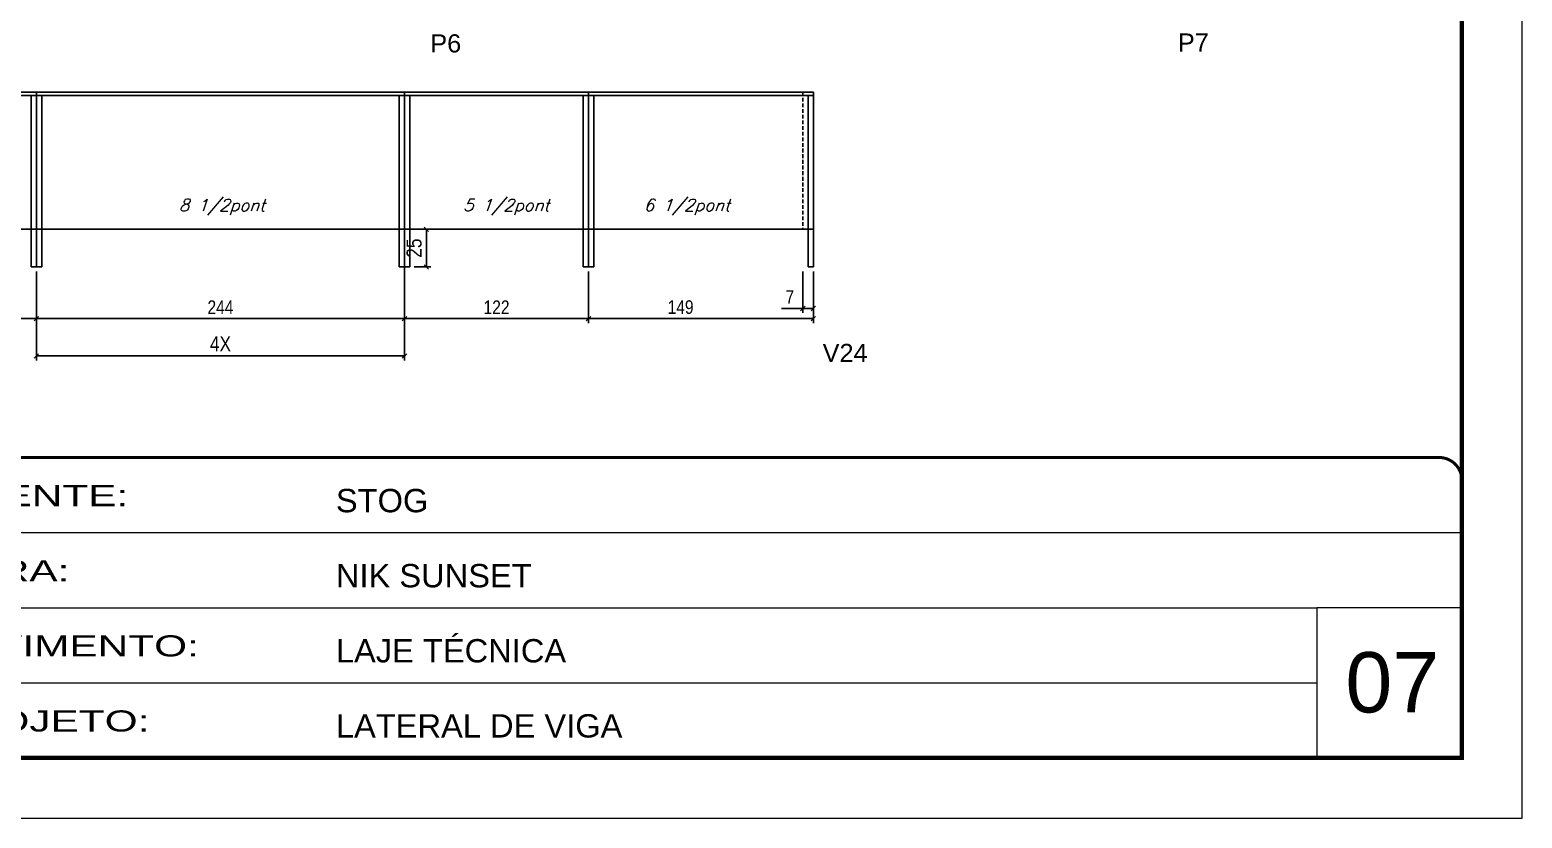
# Model space of a CAD drawing. Extents: x -10448 to -1189, y -11772 to 17235.
# Drawn here: x -6769 to -5780, y 14646 to 15169 of the extents above; entities that cross this region are included whole.
import ezdxf

# ---------------------------------------------------------------- set-up
doc = ezdxf.new("R2010")
doc.units = 0
for name, pattern in [('CONTINUO', [0]), ('DASHED', [0.75, 0.5, -0.25]), ('HIDDEN', [0.375, 0.25, -0.125])]:
    doc.linetypes.add(name, pattern=pattern)
for name, color, linetype in [('5', 5, 'Continuous'), ('COTA', 241, 'Continuous'), ('Painéis', 200, 'Continuous'), ('SARR_2.2x7', 40, 'Continuous'), ('SARR_3.5x7', 81, 'Continuous'), ('texto', 7, 'Continuous')]:
    doc.layers.add(name, color=color, linetype=linetype)
for name, color, linetype, lineweight in [('CARIMBO', 255, 'Continuous', 9), ('Folhas', 255, 'Continuous', 9), ('SARRAFO DE PRESSAO', 251, 'DASHED', 9)]:
    doc.layers.add(name, color=color, linetype=linetype, lineweight=lineweight)
doc.styles.add('ARIAL', font='arial.ttf')
doc.styles.add('COTA TECNICA', font='techl___.ttf', dxfattribs={"height": 10})
doc.styles.add('COTA TECNICA-50', font='techl___.ttf', dxfattribs={"height": 9})
doc.styles.add('Romans', font='romans.shx')
doc.styles.get("Standard").update_dxf_attribs({"font": 'arial.ttf'})
doc.styles.add('Tecnologia', font='')
doc.styles.get('Tecnologia').set_extended_font_data('Forgotten Futurist')
doc.dimstyles.new('COTA PAINEL-50', dxfattribs={"dimtxt": 9, "dimasz": 3, "dimexe": 3, "dimexo": 3, "dimgap": 3, "dimtad": 1, "dimdec": 1, "dimzin": 12, "dimdsep": 46, "dimtxsty": 'COTA TECNICA-50', "dimblk1": 'OBLIQUE', "dimblk2": 'OBLIQUE', "dimsah": 1, "dimcen": 0.9, "dimclrd": 4, "dimclre": 4, "dimclrt": 240, "dimadec": 1, "dimazin": 3, "dimtfac": 1, "dimtdec": 1, "dimtmove": 0, "dimatfit": 3, "dimfxl": 1, "dimtolj": 1, "dimtzin": 12, "dimarcsym": 0})
doc.dimstyles.new('PAINEL', dxfattribs={"dimtxt": 10, "dimasz": 3, "dimexe": 3, "dimexo": 3, "dimgap": 3, "dimtad": 1, "dimdec": 1, "dimzin": 12, "dimdsep": 46, "dimtxsty": 'COTA TECNICA', "dimblk1": 'OBLIQUE', "dimblk2": 'OBLIQUE', "dimsah": 1, "dimcen": 0.9, "dimclrd": 4, "dimclre": 4, "dimclrt": 240, "dimadec": 1, "dimazin": 3, "dimtfac": 1, "dimtdec": 1, "dimtmove": 0, "dimatfit": 3, "dimfxl": 1, "dimtolj": 1, "dimtzin": 12, "dimarcsym": 0})

# ---------------------------------------------------------------- blocks, each defined once
blk = doc.blocks.new('9999999999')
at = {"color": 30, "linetype": 'CONTINUO'}
for p, q in [((98564.56, 34379.64), (99583.98, 34379.64)), ((98564.56, 34329.83), (99487.98, 34329.83)), ((99583.98, 34329.83), (99487.98, 34329.83)), ((99487.98, 34329.83), (99487.98, 34230.21)), ((98564.56, 34280.02), (99487.98, 34280.02))]:
    blk.add_line(p, q, dxfattribs=at)
at = {"color": 30, "linetype": 'CONTINUO', "const_width": 2}
blk.add_lwpolyline([(99583.98, 34230.21), (99583.98, 34414.45, 0.414214), (99568.98, 34429.45), (98228.98, 34429.45, 0.414214), (98213.98, 34414.45), (98213.98, 34245.21, 0.414214), (98228.98, 34230.21), (99583.98, 34230.21)], format="xyb", dxfattribs=at)
at = {"layer": 'Folhas'}
blk.add_lwpolyline([(98138.98, 34190.21), (99623.98, 34190.21), (99623.98, 35240.21), (98138.98, 35240.21)], close=True, dxfattribs=at)
at = {"layer": 'Folhas', "color": 30, "const_width": 3}
blk.add_lwpolyline([(98213.98, 34230.21), (99583.98, 34230.21), (99583.98, 35200.21), (98213.98, 35200.21)], close=True, dxfattribs=at)
at = {"color": 7, "linetype": 'Continuous', "ltscale": 5, "style": 'ARIAL'}
for s, height, p in [('STOG', 15.483, (98837.68, 34393.13)), ('NIK SUNSET', 15.483, (98837.68, 34343.32)), ('LAJE TÉCNICA', 15.4829, (98837.68, 34293.51)), ('LATERAL DE VIGA', 15.4829, (98837.68, 34243.7))]:
    blk.add_text(s, height=height, dxfattribs=at).set_placement(p)
at = {"layer": 'Folhas', "color": 7, "style": 'Tecnologia', "width": 1.5}
for s, p in [('CLIENTE:', (98573.65, 34397.17)), ('OBRA:', (98573.65, 34347.31)), ('PAVIMENTO:', (98573.65, 34297.5)), ('PROJETO:', (98573.65, 34247.69))]:
    blk.add_text(s, height=14, dxfattribs=at).set_placement(p)
blk = doc.blocks.new('_Oblique')
at = {"color": 0, "linetype": 'ByBlock', "lineweight": -2}
blk.add_line((-0.5, -0.5), (0.5, 0.5), dxfattribs=at)
blk = doc.blocks.new('*D61')
at = {"layer": 'COTA', "color": 4, "linetype": 'ByBlock', "lineweight": -2, "transparency": 16777216}
for p, q in [((-6520.59, 15008.27), (-6520.59, 14974.02)), ((-6398.59, 15008.27), (-6398.59, 14974.02)), ((-6398.59, 14977.02), (-6520.59, 14977.02))]:
    blk.add_line(p, q, dxfattribs=at)
at = {"layer": 'Defpoints', "color": 0, "linetype": 'ByBlock', "transparency": 16777216}
for p in [(-6520.59, 15011.27), (-6398.59, 15011.27), (-6520.59, 14977.02)]:
    blk.add_point(p, dxfattribs=at)
at = {"layer": 'COTA', "color": 4, "linetype": 'ByBlock', "lineweight": -2, "transparency": 16777216, "xscale": 3, "yscale": 3, "zscale": 3, "rotation": 180}
blk.add_blockref('_Oblique', (-6520.59, 14977.02), dxfattribs=at)
at = {"layer": 'COTA', "color": 4, "linetype": 'ByBlock', "lineweight": -2, "transparency": 16777216, "xscale": 3, "yscale": 3, "zscale": 3}
blk.add_blockref('_Oblique', (-6398.59, 14977.02), dxfattribs=at)
at = {"layer": 'COTA', "color": 240, "linetype": 'ByBlock', "transparency": 16777216, "insert": (-6459.59, 14984.57), "char_height": 9, "attachment_point": 5, "style": 'COTA TECNICA-50'}
blk.add_mtext('\\A1;122', dxfattribs=at)
blk = doc.blocks.new('*D62')
at = {"layer": 'COTA', "color": 4, "linetype": 'ByBlock', "lineweight": -2, "transparency": 16777216}
for p, q in [((-6398.59, 15008.27), (-6398.59, 14974.02)), ((-6249.59, 15008.27), (-6249.59, 14974.02)), ((-6398.59, 14977.02), (-6249.59, 14977.02))]:
    blk.add_line(p, q, dxfattribs=at)
at = {"layer": 'Defpoints', "color": 0, "linetype": 'ByBlock', "transparency": 16777216}
for p in [(-6398.59, 15011.27), (-6249.59, 15011.27), (-6249.59, 14977.02)]:
    blk.add_point(p, dxfattribs=at)
at = {"layer": 'COTA', "color": 4, "linetype": 'ByBlock', "lineweight": -2, "transparency": 16777216, "xscale": 3, "yscale": 3, "zscale": 3, "rotation": 180}
blk.add_blockref('_Oblique', (-6398.59, 14977.02), dxfattribs=at)
at = {"layer": 'COTA', "color": 4, "linetype": 'ByBlock', "lineweight": -2, "transparency": 16777216, "xscale": 3, "yscale": 3, "zscale": 3}
blk.add_blockref('_Oblique', (-6249.59, 14977.02), dxfattribs=at)
at = {"layer": 'COTA', "color": 240, "linetype": 'ByBlock', "transparency": 16777216, "insert": (-6337.59, 14984.61), "char_height": 9, "attachment_point": 5, "style": 'COTA TECNICA-50'}
blk.add_mtext('\\A1;149', dxfattribs=at)
blk = doc.blocks.new('*D63')
at = {"layer": 'COTA', "color": 4, "linetype": 'ByBlock', "lineweight": -2, "transparency": 16777216}
for p, q in [((-6764.59, 15008.27), (-6764.59, 14974.02)), ((-6520.59, 15008.27), (-6520.59, 14974.02)), ((-6764.59, 14977.02), (-6520.59, 14977.02))]:
    blk.add_line(p, q, dxfattribs=at)
at = {"layer": 'Defpoints', "color": 0, "linetype": 'ByBlock', "transparency": 16777216}
for p in [(-6764.59, 15011.27), (-6520.59, 15011.27), (-6520.59, 14977.02)]:
    blk.add_point(p, dxfattribs=at)
at = {"layer": 'COTA', "color": 4, "linetype": 'ByBlock', "lineweight": -2, "transparency": 16777216, "xscale": 3, "yscale": 3, "zscale": 3, "rotation": 180}
blk.add_blockref('_Oblique', (-6764.59, 14977.02), dxfattribs=at)
at = {"layer": 'COTA', "color": 4, "linetype": 'ByBlock', "lineweight": -2, "transparency": 16777216, "xscale": 3, "yscale": 3, "zscale": 3}
blk.add_blockref('_Oblique', (-6520.59, 14977.02), dxfattribs=at)
at = {"layer": 'COTA', "color": 240, "linetype": 'ByBlock', "transparency": 16777216, "insert": (-6642.59, 14984.58), "char_height": 9, "attachment_point": 5, "style": 'COTA TECNICA-50'}
blk.add_mtext('\\A1;244', dxfattribs=at)
blk = doc.blocks.new('*D64')
at = {"layer": 'COTA', "color": 4, "linetype": 'ByBlock', "lineweight": -2, "transparency": 16777216}
for p, q in [((-7008.59, 15033.27), (-7008.59, 14974.02)), ((-6764.59, 15008.27), (-6764.59, 14974.02)), ((-7008.59, 14977.02), (-6764.59, 14977.02))]:
    blk.add_line(p, q, dxfattribs=at)
at = {"layer": 'Defpoints', "color": 0, "linetype": 'ByBlock', "transparency": 16777216}
for p in [(-7008.59, 15036.27), (-6764.59, 15011.27), (-6764.59, 14977.02)]:
    blk.add_point(p, dxfattribs=at)
at = {"layer": 'COTA', "color": 4, "linetype": 'ByBlock', "lineweight": -2, "transparency": 16777216, "xscale": 3, "yscale": 3, "zscale": 3, "rotation": 180}
blk.add_blockref('_Oblique', (-7008.59, 14977.02), dxfattribs=at)
at = {"layer": 'COTA', "color": 4, "linetype": 'ByBlock', "lineweight": -2, "transparency": 16777216, "xscale": 3, "yscale": 3, "zscale": 3}
blk.add_blockref('_Oblique', (-6764.59, 14977.02), dxfattribs=at)
at = {"layer": 'COTA', "color": 240, "linetype": 'ByBlock', "transparency": 16777216, "insert": (-6886.59, 14984.58), "char_height": 9, "attachment_point": 5, "style": 'COTA TECNICA-50'}
blk.add_mtext('\\A1;244', dxfattribs=at)
blk = doc.blocks.new('*D65')
at = {"layer": 'COTA', "color": 4, "linetype": 'ByBlock', "lineweight": -2, "transparency": 16777216}
for p, q in [((-6256.59, 15008.27), (-6256.59, 14980.8)), ((-6249.59, 15008.27), (-6249.59, 14980.8)), ((-6256.59, 14983.8), (-6270.74, 14983.8)), ((-6249.59, 14983.8), (-6256.59, 14983.8))]:
    blk.add_line(p, q, dxfattribs=at)
at = {"layer": 'Defpoints', "color": 0, "linetype": 'ByBlock', "transparency": 16777216}
for p in [(-6256.59, 15011.27), (-6249.59, 15011.27), (-6256.59, 14983.8)]:
    blk.add_point(p, dxfattribs=at)
at = {"layer": 'COTA', "color": 4, "linetype": 'ByBlock', "lineweight": -2, "transparency": 16777216, "xscale": 3, "yscale": 3, "zscale": 3, "rotation": 180}
blk.add_blockref('_Oblique', (-6256.59, 14983.8), dxfattribs=at)
at = {"layer": 'COTA', "color": 4, "linetype": 'ByBlock', "lineweight": -2, "transparency": 16777216, "xscale": 3, "yscale": 3, "zscale": 3}
blk.add_blockref('_Oblique', (-6249.59, 14983.8), dxfattribs=at)
at = {"layer": 'COTA', "color": 240, "linetype": 'ByBlock', "transparency": 16777216, "insert": (-6265.17, 14991.37), "char_height": 9, "attachment_point": 5, "style": 'COTA TECNICA-50'}
blk.add_mtext('\\A1;7', dxfattribs=at)
blk = doc.blocks.new('*D79')
at = {"layer": 'COTA', "color": 4, "lineweight": -2, "transparency": 16777216}
for p, q in [((-6520.59, 15033.27), (-6520.59, 14949.25)), ((-6764.59, 15008.27), (-6764.59, 14949.25)), ((-6520.59, 14952.25), (-6764.59, 14952.25))]:
    blk.add_line(p, q, dxfattribs=at)
at = {"layer": 'Defpoints', "color": 0, "transparency": 16777216}
for p in [(-6520.59, 15036.27), (-6764.59, 15011.27), (-6764.59, 14952.25)]:
    blk.add_point(p, dxfattribs=at)
at = {"layer": 'COTA', "color": 4, "lineweight": -2, "transparency": 16777216, "xscale": 3, "yscale": 3, "zscale": 3, "rotation": 180}
blk.add_blockref('_Oblique', (-6764.59, 14952.25), dxfattribs=at)
at = {"layer": 'COTA', "color": 4, "lineweight": -2, "transparency": 16777216, "xscale": 3, "yscale": 3, "zscale": 3}
blk.add_blockref('_Oblique', (-6520.59, 14952.25), dxfattribs=at)
at = {"layer": 'COTA', "color": 240, "transparency": 16777216, "insert": (-6642.59, 14960.32), "char_height": 10, "attachment_point": 5, "style": 'COTA TECNICA'}
blk.add_mtext('\\A1;4X', dxfattribs=at)
blk = doc.blocks.new('*D82')
at = {"layer": 'COTA', "color": 4, "lineweight": -2, "transparency": 16777216}
for p, q in [((-6514.09, 15036.27), (-6503.09, 15036.27)), ((-6506.09, 15036.27), (-6506.09, 15011.27)), ((-6514.09, 15011.27), (-6503.09, 15011.27))]:
    blk.add_line(p, q, dxfattribs=at)
at = {"layer": 'Defpoints', "color": 0, "transparency": 16777216}
for p in [(-6517.09, 15036.27), (-6517.09, 15011.27), (-6506.09, 15011.27)]:
    blk.add_point(p, dxfattribs=at)
at = {"layer": 'COTA', "color": 4, "lineweight": -2, "transparency": 16777216, "xscale": 3, "yscale": 3, "zscale": 3}
for p, rotation in [((-6506.09, 15036.27), 90), ((-6506.09, 15011.27), 270)]:
    blk.add_blockref('_Oblique', p, dxfattribs=dict(at, rotation=rotation))
at = {"layer": 'COTA', "color": 240, "transparency": 16777216, "insert": (-6514.2, 15023.77), "char_height": 10, "attachment_point": 5, "rotation": 90, "style": 'COTA TECNICA'}
blk.add_mtext('\\A1;25', dxfattribs=at)

msp = doc.modelspace()

# ---------------------------------------------------------------- linework, layer by layer
at = {"layer": 'Painéis', "linetype": 'Continuous'}
for p, q in [((-7008.59, 15127.27), (-6249.59, 15127.27)), ((-6764.59, 15127.27), (-6764.59, 15036.27)), ((-6764.59, 15127.27), (-6764.59, 15036.27)), ((-6520.59, 15127.27), (-6520.59, 15036.27)), ((-6398.59, 15127.27), (-6398.59, 15036.27)), ((-6249.59, 15127.27), (-6249.59, 15036.27)), ((-6249.59, 15036.27), (-7008.59, 15036.27))]:
    msp.add_line(p, q, dxfattribs=at)
at = {"layer": 'SARR_2.2x7', "linetype": 'Continuous'}
for p, q in [((-6993.59, 15125.07), (-6764.59, 15125.07)), ((-6520.59, 15125.07), (-6764.59, 15125.07)), ((-6520.59, 15125.07), (-6398.59, 15125.07)), ((-6398.59, 15125.07), (-6249.59, 15125.07))]:
    msp.add_line(p, q, dxfattribs=at)
at = {"layer": 'SARR_2.2x7', "linetype": 'HIDDEN', "ltscale": 10}
msp.add_line((-6256.59, 15127.27), (-6256.59, 15036.27), dxfattribs=at)
at = {"layer": 'SARR_3.5x7'}
for p, q in [((-6768.09, 15125.07), (-6768.09, 15011.27)), ((-6761.09, 15125.07), (-6761.09, 15011.27)), ((-6524.09, 15125.07), (-6524.09, 15011.27)), ((-6517.09, 15125.07), (-6517.09, 15011.27)), ((-6402.09, 15125.07), (-6402.09, 15011.27)), ((-6395.09, 15125.07), (-6395.09, 15011.27)), ((-6253.09, 15125.07), (-6253.09, 15011.27)), ((-6764.59, 15036.27), (-6764.59, 15011.27)), ((-6520.59, 15036.27), (-6520.59, 15011.27)), ((-6398.59, 15036.27), (-6398.59, 15011.27)), ((-6249.59, 15036.27), (-6249.59, 15011.27)), ((-6761.09, 15011.27), (-6768.09, 15011.27)), ((-6517.09, 15011.27), (-6524.09, 15011.27)), ((-6395.09, 15011.27), (-6402.09, 15011.27)), ((-6253.09, 15011.27), (-6249.59, 15011.27))]:
    msp.add_line(p, q, dxfattribs=at)

# ---------------------------------------------------------------- block references
at = {"layer": 'SARRAFO DE PRESSAO', "color": 6, "linetype": 'ByBlock'}
msp.add_blockref('9999999999', (-105403.76, -19544.55), dxfattribs=at)

# ---------------------------------------------------------------- texts
at = {"layer": '5', "linetype": 'Continuous'}
for s, rotation, p in [('P6', 0.00004, (-6503.51, 15153.61)), ('P7', 0.00004, (-6007.99, 15154.17)), ('V24', 359.99996, (-6243.45, 14948.29))]:
    msp.add_text(s, height=12, rotation=rotation, dxfattribs=at).set_placement(p)
at = {"layer": 'CARIMBO', "style": 'ARIAL'}
msp.add_text('07', height=40, dxfattribs=at).set_placement((-5896.92, 14715.8))
at = {"layer": 'texto', "color": 2, "char_height": 8, "attachment_point": 5, "style": 'Romans'}
for s, insert in [('{\\Q19;\\C256;8 1/2pont}', (-6641.61, 15051)), ('{\\Q19;\\C256;5 1/2pont}', (-6453.22, 15051)), ('{\\Q19;\\C256;6 1/2pont}', (-6333.52, 15051))]:
    msp.add_mtext(s, dxfattribs=dict(at, insert=insert))

# ---------------------------------------------------------------- dimensions: what is measured, and where the dimension line sits
at = {"layer": 'COTA', "linetype": 'ByBlock'}
for base, p1, p2, picture, middle in [((-6764.59, 14977.02), (-7008.59, 15036.27), (-6764.59, 15011.27), '*D64', (-6886.59, 14977.02)), ((-6520.59, 14977.02), (-6764.59, 15011.27), (-6520.59, 15011.27), '*D63', (-6642.59, 14977.02)), ((-6249.59, 14977.02), (-6398.59, 15011.27), (-6249.59, 15011.27), '*D62', (-6337.59, 14977.02))]:
    dim = msp.add_linear_dim(base=base, p1=p1, p2=p2, angle=180, dimstyle='COTA PAINEL-50', override={"dimarcsym": 1}, dxfattribs=at)
    dim.commit()
    dim.dimension.update_dxf_attribs({"geometry": picture, "text_midpoint": middle, "dimtype": 160})
at = {"layer": 'COTA'}
dim = msp.add_linear_dim(base=(-6764.59, 14952.25), p1=(-6520.59, 15036.27), p2=(-6764.59, 15011.27), angle=180, text='4X', dimstyle='PAINEL', dxfattribs=at)
dim.commit()
dim.dimension.update_dxf_attribs({"geometry": '*D79', "text_midpoint": (-6642.59, 14960.32)})
dim = msp.add_linear_dim(base=(-6506.09, 15011.27), p1=(-6517.09, 15036.27), p2=(-6517.09, 15011.27), angle=90, dimstyle='PAINEL', dxfattribs=at)
dim.commit()
dim.dimension.update_dxf_attribs({"geometry": '*D82', "text_midpoint": (-6514.2, 15023.77)})
at = {"layer": 'COTA', "linetype": 'ByBlock'}
dim = msp.add_linear_dim(base=(-6520.59, 14977.02), p1=(-6398.59, 15011.27), p2=(-6520.59, 15011.27), angle=180, dimstyle='COTA PAINEL-50', override={"dimarcsym": 1}, dxfattribs=at)
dim.commit()
dim.dimension.update_dxf_attribs({"geometry": '*D61', "text_midpoint": (-6459.59, 14984.57)})
dim = msp.add_linear_dim(base=(-6256.59, 14983.8), p1=(-6249.59, 15011.27), p2=(-6256.59, 15011.27), angle=180, dimstyle='COTA PAINEL-50', dxfattribs=at)
dim.commit()
dim.dimension.update_dxf_attribs({"geometry": '*D65', "text_midpoint": (-6265.17, 14991.37)})

doc.saveas('drawing.dxf')
